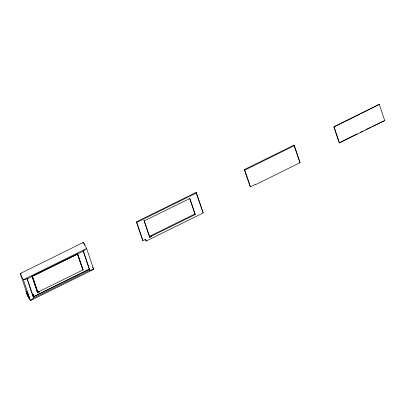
<?xml version="1.0" encoding="UTF-8"?>
<svg xmlns="http://www.w3.org/2000/svg" width="405" height="405" viewBox="0 0 405 405"><rect width="100%" height="100%" fill="white"/><g stroke="black" fill="none" stroke-linecap="round" stroke-linejoin="round"><path stroke-width="0.61" d="M82.574 243.132L83.546 242.342L86.65 248.513L93.702 269.381L30.405 300.601L27.302 294.43L20.25 273.557L83.546 242.342L84.554 245.324M21.399 273.304L20.25 273.557L23.353 279.728L27.241 278.863L83.369 251.176L86.65 248.513L23.353 279.728L30.405 300.601L33.686 297.933L89.814 270.251L93.702 269.381L92.573 267.138M146.139 241.071L145.537 239.289L142.864 240.605L136.429 221.839L196.141 192.385L203.178 212.934L146.139 241.071L145.446 239.304M142.864 240.605L136.718 222.416L196.43 192.962M244.433 169.563L293.995 145.117L294.288 145.699L300.039 162.724L255.332 184.771L255.231 184.467L250.376 186.862L244.433 169.563L250.376 186.862M244.726 170.14L294.288 145.699M339.37 142.955L333.872 126.785L379.252 104.399L333.968 126.978L339.37 142.955L384.75 120.568L379.252 104.399M33.018 275.861L77.633 253.859L83.05 269.882L37.959 292.096L37.766 291.706M33.124 275.84L77.542 253.93L82.939 269.907L82.65 269.33M143.912 220.269L149.804 237.426L151.394 236.641L150.969 235.664L194.957 213.967L189.743 198.536M339.274 142.762L357.423 133.807M360.263 132.41L363.098 131.007M365.933 129.61L370.474 127.372M371.608 126.811L384.75 120.568M37.316 292.187L38.905 291.403L39.194 291.98L37.604 292.764L36.713 290.41M149.511 236.849L151.106 236.064M151.394 236.641L151.262 236.242L195.245 214.544L189.834 198.521L144.2 220.852L149.804 237.426M32.268 295.154L33.337 294.627L33.939 296.404L89.287 269.107M32.476 295.513L33.544 294.982M27.241 278.863L33.686 297.933L33.2 296.971L89.328 269.284L83.086 250.811M26.269 291.129L27.469 293.428M29.524 298.672L28.436 295.508L28.583 295.817M29.449 298.379L28.335 296.247M29.084 297.822L29.352 298.303L28.973 297.604M27.175 292.511L27.348 292.84M27.13 293.782L28.061 295.407L26.492 292.218L27.044 293.215M27.353 294.227L26.436 291.504L28.537 295.579M27.606 294.597L28.051 295.387L27.545 294.233M29.079 297.847L28.714 297.108M28.932 297.564L28.578 296.835M27.332 293.144L26.436 291.504L27.368 294.146M27.51 294.41L26.492 292.233L28.466 296.602L28.046 295.635M27.449 294.415L27.95 295.432M300.039 162.724L293.995 145.117M203.178 212.934L196.141 192.385M194.957 213.967L195.245 214.544M150.969 235.664L151.262 236.242M136.429 221.839L136.718 222.416M89.328 269.284L89.814 270.251L83.369 251.176M82.757 269.305L83.05 269.882M37.27 291.711L32.167 276.519M33.939 296.404L33.245 294.643M27.059 293.164L27.393 293.833M28.613 296.936L26.897 293.428L28.446 296.602M27.54 293.22L27.742 293.63M27.464 293.377L27.631 293.716M27.555 294.172L26.001 291.225L27.074 294.339L29.428 298.996L27.449 294.035M27.753 294L27.955 294.384M27.95 295.594L28.158 295.984M27.889 294.278L28.107 294.703M27.889 295.432L28.021 295.701M28.016 294.551L28.598 295.761M27.798 295.275L27.56 294.724L27.808 295.154M28.137 294.805L28.38 295.291M27.525 294.693L27.768 295.174M28.345 295.255L28.471 295.609M77.654 254.537L82.747 269.522M39.062 291.58L39.194 291.98M32.365 275.734L37.959 292.096M32.451 276.139L32.005 276.19L37.604 292.764M26.953 278.488L33.2 296.971M28.755 296.333L29.459 298.409M27.874 295.726L28.33 296.769L27.874 295.726M27.753 294.04L27.58 293.711L27.793 294.055"/></g></svg>
